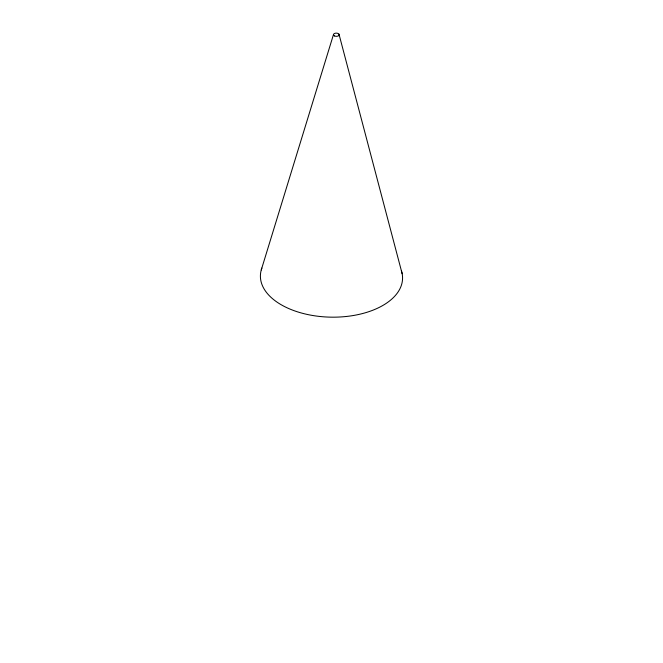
<?xml version="1.0" encoding="UTF-8"?>
<svg xmlns="http://www.w3.org/2000/svg" width="663" height="663" viewBox="0 0 663 663"><rect width="100%" height="100%" fill="white"/><g stroke="black" fill="none" stroke-linecap="round" stroke-linejoin="round"><path stroke-width="0.99" d="M261.263 269.94L333.522 34.443M338.992 34.186L402.168 273.728M401.446 270.894A71.09 40.095 1.1 0 1 330.68 317.154A71.09 40.095 1.1 0 1 261.86 268.084M334.55 35.959A2.851 1.608 1.1 0 0 339.149 35.015A2.851 1.608 1.1 0 0 335.312 33.216A2.851 1.608 1.1 0 0 334.55 35.959"/></g></svg>
